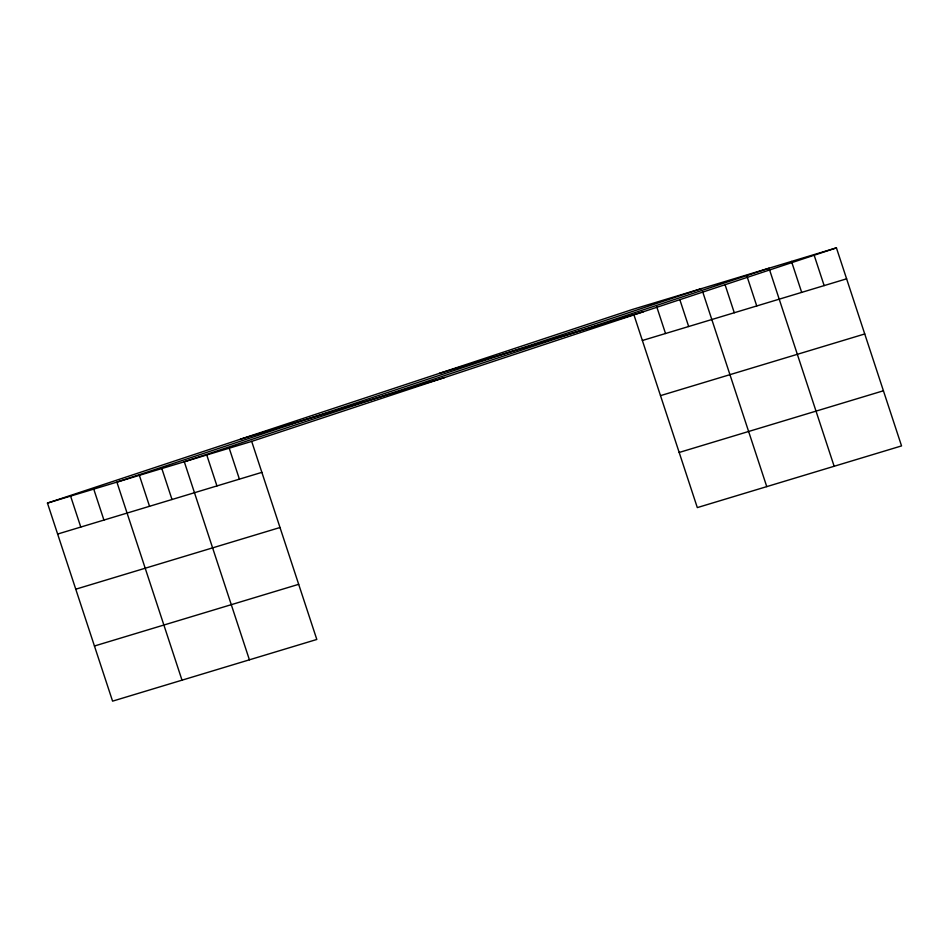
<?xml version="1.0" encoding="UTF-8"?>
<svg xmlns="http://www.w3.org/2000/svg" width="949" height="949" viewBox="0 0 949 949"><rect width="100%" height="100%" fill="white"/><g stroke="black" fill="none" stroke-linecap="round" stroke-linejoin="round"><path stroke-width="1.42" d="M47.45 503.089L251.687 441.404L316.812 639.46L112.575 701.145L47.45 503.089L632.188 309.54L836.425 247.855L901.55 445.911L697.313 507.596L634.039 315.163M701.631 288.567L116.893 482.116L182.006 680.172M251.687 441.404L836.425 247.855M439.221 373.408L643.469 311.723M240.417 439.209L444.654 377.536M642.378 340.501L846.615 278.816M57.628 534.05L261.865 472.365M660.504 395.638L864.741 333.965M75.766 589.199L280.002 527.514M679.176 452.459L883.424 390.774M94.437 646.008L298.674 584.323M813.969 254.64L824.147 285.602M791.502 261.426L801.68 292.387M834.147 466.267L769.034 268.211L184.296 461.76L249.409 659.816M747.029 276.396L756.744 305.958M725.024 284.593L734.277 312.743M702.557 291.379L766.756 486.623M679.875 299.777L688.666 326.515M656.732 306.764L665.522 333.514M229.219 448.189L239.409 479.15M206.752 454.974L216.941 485.935M161.828 468.545L172.006 499.506M139.361 475.33L149.539 506.292M93.749 489.103L103.927 520.076M70.594 496.102L80.784 527.063"/></g></svg>
